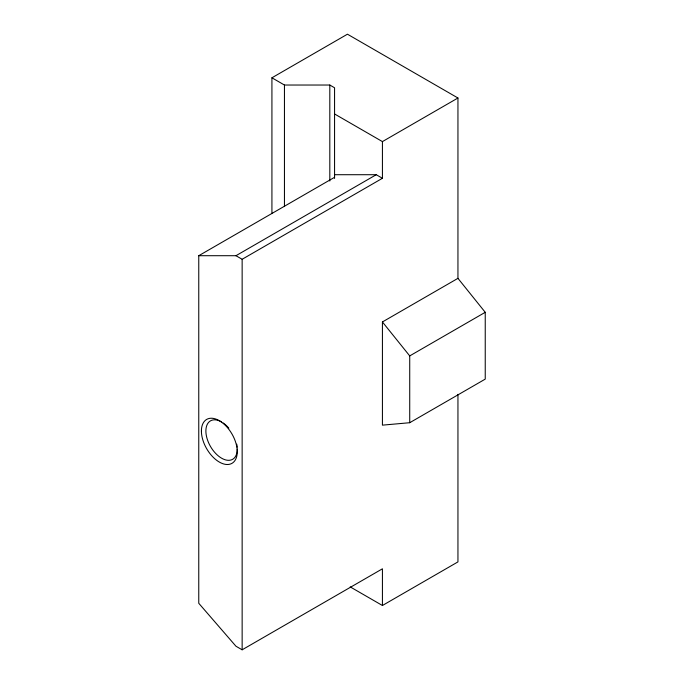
<?xml version="1.0" encoding="UTF-8"?>
<svg xmlns="http://www.w3.org/2000/svg" width="684" height="684" viewBox="0 0 684 684"><rect width="100%" height="100%" fill="white"/><g stroke="black" fill="none" stroke-linecap="round" stroke-linejoin="round"><path stroke-width="1.03" d="M271.924 213.237L271.924 77.796L347.446 34.2L457.947 98L457.947 278.345L485.238 312.306L485.238 379.116L409.725 422.712L382.424 425.149L382.424 321.95L457.947 278.345M334.562 113.963L382.424 141.597L457.947 98M350.208 586.898L382.424 605.502L382.424 568.806L242.145 649.8L235.954 646.226L198.762 603.279L198.762 255.705L334.562 177.301M198.762 255.705L235.954 255.705L376.234 174.711L382.424 178.285L382.424 141.597M235.954 255.705L242.145 259.279L382.424 178.285M409.725 422.712L409.725 355.902L485.238 312.306M382.424 605.502L457.947 561.897L457.947 394.352M271.924 77.796L284.45 85.03L329.808 85.03L334.562 87.774L334.562 178.421M334.562 174.711L376.234 174.711M382.424 321.95L409.725 355.902M329.808 85.03L329.808 181.012M284.45 85.03L284.45 206.611M242.145 259.279L242.145 649.8M237.262 449.131A22.187 12.808 60 0 1 221.573 458.186A22.187 12.808 60 0 1 205.884 431.023A22.187 12.808 60 0 1 221.573 421.96M223.215 423.003A22.187 12.808 60 0 1 228.824 428.193M236.724 444.138A22.187 12.808 60 0 1 237.177 447.191M201.404 431.023A25.351 14.638 60 0 0 228.294 464.47A25.351 14.638 60 0 0 228.294 428.62A25.351 14.638 60 0 0 201.404 431.023"/></g></svg>
